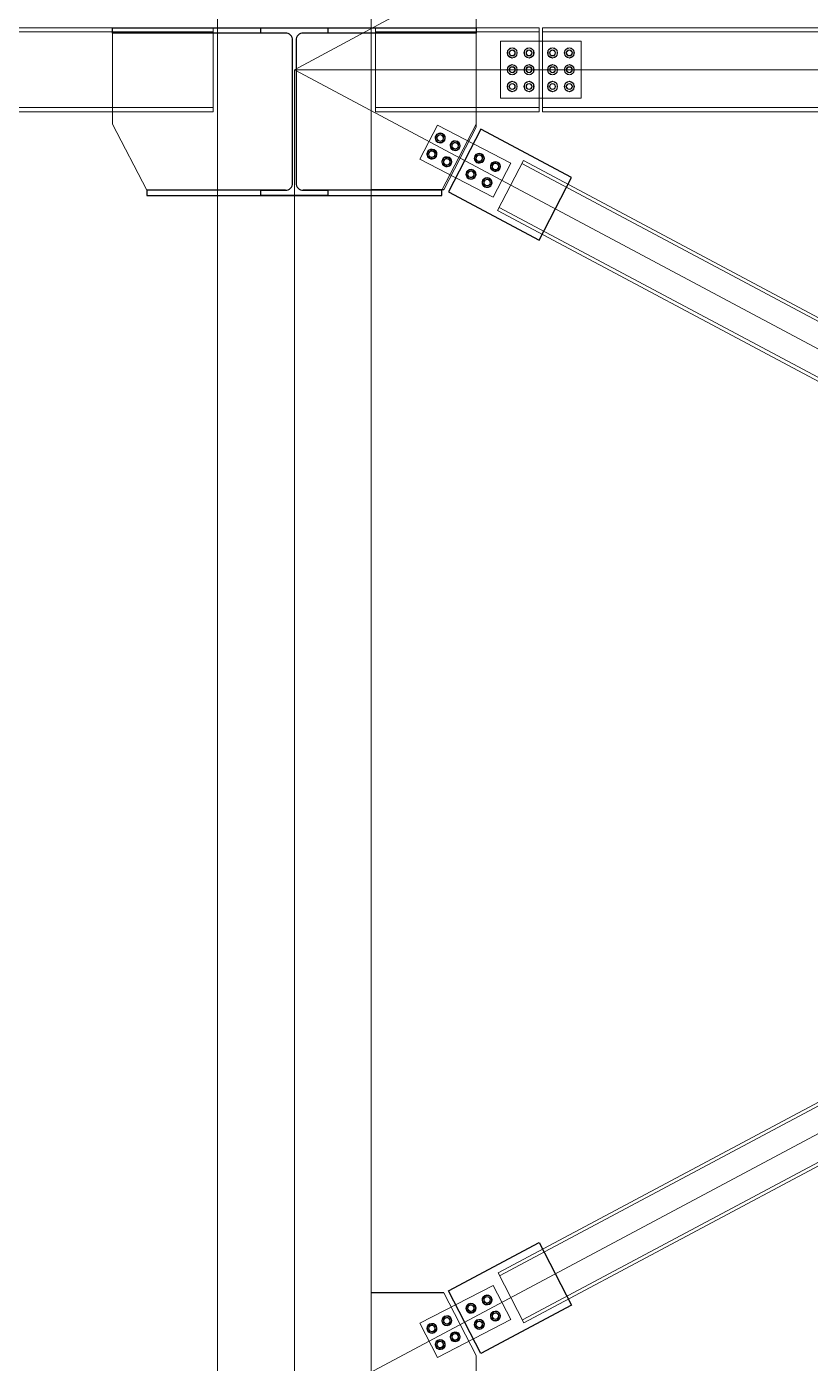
# Model space of a CAD drawing. Header units: millimetres. Extents: x -6949 to 83354, y -55091 to 16861.
# Drawn here: x 14203 to 16536, y -31886 to -27905 of the extents above; entities that cross this region are included whole.
import ezdxf

# ---------------------------------------------------------------- set-up
doc = ezdxf.new("R2010")
doc.units = ezdxf.units.MM
doc.layers.add('A-DETL', color=7, linetype='Continuous', lineweight=18, true_color=0x00a600)
for name, color, linetype, lineweight in [('S-BEAM', 7, 'Continuous', 18), ('S-COLS', 7, 'Continuous', 18), ('S-FSTN', 7, 'Continuous', 18), ('SEZIONI acciaio - Steel sections', 220, 'Continuous', 25)]:
    doc.layers.add(name, color=color, linetype=linetype, lineweight=lineweight)

# ---------------------------------------------------------------- blocks, each defined once
blk = doc.blocks.new('h-wide flange beams - HE260A-419951-Est')
at = {"layer": 'S-BEAM'}
for p, q in [((37258.50108, 4000), (30241.50108, 4000)), ((37258.50108, 4000), (30241.50108, 4000)), ((37258.50108, 3987.5), (30241.50108, 3987.5)), ((37258.50108, 3987.5), (30241.50108, 3987.5)), ((37258.50108, 3987.5), (30241.50108, 3987.5)), ((37258.50108, 3987.5), (37258.50108, 4000)), ((37258.50108, 4000), (37258.50108, 4000)), ((37258.50108, 4000), (37258.50108, 3987.5)), ((37258.50108, 3963.5), (37258.50108, 3987.5)), ((37258.50108, 3987.5), (37258.50108, 3987.5)), ((37258.50108, 3987.5), (37258.50108, 3987.5)), ((37258.50108, 3987.5), (37258.50108, 3963.5)), ((37258.50108, 3786.5), (37258.50108, 3963.5)), ((37258.50108, 3963.5), (37258.50108, 3786.5)), ((37258.50108, 3762.5), (37258.50108, 3786.5)), ((37258.50108, 3786.5), (37258.50108, 3762.5)), ((30241.50108, 3762.5), (37258.50108, 3762.5)), ((30241.50108, 3762.5), (37258.50108, 3762.5)), ((37258.50108, 3762.5), (30241.50108, 3762.5)), ((37258.50108, 3750), (30241.50108, 3750)), ((37258.50108, 3750), (30241.50108, 3750)), ((37258.50108, 3762.5), (37258.50108, 3750)), ((37258.50108, 3750), (37258.50108, 3762.5)), ((37258.50108, 3762.5), (37258.50108, 3762.5)), ((37258.50108, 3762.5), (37258.50108, 3762.5)), ((37258.50108, 3750), (37258.50108, 3750))]:
    blk.add_line(p, q, dxfattribs=at)

msp = doc.modelspace()

# ---------------------------------------------------------------- linework, layer by layer
for points in [[(14973.9, -27924.4), (14459, -27924.4), (14459, -27908.4), (15541, -27908.4), (15541, -27924.4), (15026.1, -27924.4)], [(14973.9, -28392.4), (14560.6, -28392.4), (14560.6, -28408.4), (15439.4, -28408.4), (15439.4, -28392.4), (15026.1, -28392.4)], [(15444.6, -28390.7), (15228.5, -28390.7)], [(15444.6, -31676), (15228.5, -31676)]]:
    msp.add_lwpolyline(points)
for points in [[(15728.4, -28540.8), (15824.8, -28354.2), (15554.7, -28210.2), (15458.4, -28396.8)], [(15728.4, -31525.9), (15824.8, -31712.5), (15554.7, -31856.5), (15458.4, -31669.9)]]:
    msp.add_lwpolyline(points, close=True)
at = {"layer": 'A-DETL'}
for p, q in [((15000, -28033.4), (18750, -26018.4)), ((15000, -32033.4), (22500, -28033.4)), ((15000, -28033.4), (22500, -28033.4)), ((15000, -28033.4), (22500, -32033.4)), ((15000, -35908.4), (15000, -28033.4)), ((22499.5, -28033.4), (15000.5, -28033.4))]:
    msp.add_line(p, q, dxfattribs=at)
at = {"layer": 'S-BEAM'}
for p, q in [((14459, -27920.9), (14459, -27944.9)), ((15241.5, -27920.9), (15241.5, -27908.4)), ((15241.5, -27908.4), (15241.5, -27908.4)), ((15241.5, -27908.4), (15241.5, -27920.9)), ((15241.5, -27920.9), (15241.5, -27908.4)), ((15241.5, -27908.4), (15241.5, -27908.4)), ((15241.5, -27908.4), (15241.5, -27920.9)), ((15728.5, -27908.4), (15241.5, -27908.4)), ((15728.5, -27908.4), (15241.5, -27908.4)), ((15728.5, -27908.4), (15241.5, -27908.4)), ((15728.5, -27908.4), (15241.5, -27908.4)), ((15241.5, -27944.9), (15241.5, -27920.9)), ((15241.5, -27920.9), (15241.5, -27920.9)), ((15241.5, -27920.9), (15241.5, -27920.9)), ((15241.5, -27920.9), (15241.5, -27944.9)), ((15241.5, -27944.9), (15241.5, -27920.9)), ((15241.5, -27920.9), (15241.5, -27920.9)), ((15241.5, -27920.9), (15241.5, -27920.9)), ((15241.5, -27920.9), (15241.5, -27944.9)), ((15728.5, -27920.9), (15241.5, -27920.9)), ((15728.5, -27920.9), (15241.5, -27920.9)), ((15728.5, -27920.9), (15241.5, -27920.9)), ((15728.5, -27920.9), (15241.5, -27920.9)), ((15728.5, -27920.9), (15241.5, -27920.9)), ((15728.5, -27920.9), (15241.5, -27920.9)), ((15541, -27944.9), (15541, -27920.9)), ((15728.5, -28158.4), (15728.5, -27908.4)), ((15738.5, -27908.4), (15738.5, -28158.4)), ((21761.5, -27908.4), (15738.5, -27908.4)), ((21761.5, -27908.4), (15738.5, -27908.4)), ((21761.5, -27908.4), (15738.5, -27908.4)), ((21761.5, -27908.4), (15738.5, -27908.4)), ((21761.5, -27920.9), (15738.5, -27920.9)), ((21761.5, -27920.9), (15738.5, -27920.9)), ((21761.5, -27920.9), (15738.5, -27920.9)), ((21761.5, -27920.9), (15738.5, -27920.9)), ((21761.5, -27920.9), (15738.5, -27920.9)), ((21761.5, -27920.9), (15738.5, -27920.9)), ((14459, -28121.9), (14459, -27944.9)), ((15241.5, -28121.9), (15241.5, -27944.9)), ((15241.5, -27944.9), (15241.5, -28121.9)), ((15241.5, -28121.9), (15241.5, -27944.9)), ((15241.5, -27944.9), (15241.5, -28121.9)), ((15541, -28121.9), (15541, -27944.9)), ((14459, -28121.9), (14459, -28195.7)), ((14459, -28121.9), (14459, -28195.7)), ((15241.5, -28145.9), (15241.5, -28121.9)), ((15241.5, -28121.9), (15241.5, -28145.9)), ((15241.5, -28145.9), (15241.5, -28121.9)), ((15241.5, -28121.9), (15241.5, -28145.9)), ((15541, -28121.9), (15541, -28195.7)), ((15241.5, -28145.9), (15728.5, -28145.9)), ((15241.5, -28145.9), (15241.5, -28145.9)), ((15241.5, -28145.9), (15241.5, -28145.9)), ((15241.5, -28145.9), (15241.5, -28158.4)), ((15241.5, -28158.4), (15241.5, -28145.9)), ((15241.5, -28145.9), (15728.5, -28145.9)), ((15241.5, -28145.9), (15728.5, -28145.9)), ((15241.5, -28145.9), (15241.5, -28145.9)), ((15241.5, -28145.9), (15241.5, -28145.9)), ((15241.5, -28145.9), (15241.5, -28158.4)), ((15241.5, -28158.4), (15241.5, -28145.9)), ((15241.5, -28145.9), (15728.5, -28145.9)), ((15728.5, -28145.9), (15241.5, -28145.9)), ((15728.5, -28145.9), (15241.5, -28145.9)), ((15241.5, -28158.4), (15241.5, -28158.4)), ((15241.5, -28158.4), (15241.5, -28158.4)), ((15728.5, -28158.4), (15241.5, -28158.4)), ((15728.5, -28158.4), (15241.5, -28158.4)), ((15728.5, -28158.4), (15241.5, -28158.4)), ((15728.5, -28158.4), (15241.5, -28158.4)), ((21761.5, -28145.9), (15738.5, -28145.9)), ((21761.5, -28145.9), (15738.5, -28145.9)), ((15738.5, -28145.9), (21761.5, -28145.9)), ((15738.5, -28145.9), (21761.5, -28145.9)), ((15738.5, -28145.9), (21761.5, -28145.9)), ((15738.5, -28145.9), (21761.5, -28145.9)), ((21761.5, -28158.4), (15738.5, -28158.4)), ((21761.5, -28158.4), (15738.5, -28158.4)), ((21761.5, -28158.4), (15738.5, -28158.4)), ((21761.5, -28158.4), (15738.5, -28158.4)), ((14560.6, -28392.4), (14459, -28195.7)), ((15439.4, -28392.4), (15541, -28195.7)), ((15605, -28452.7), (15682, -28303.7)), ((21818, -28303.7), (15606.4, -31616.6)), ((21822.5, -28312.6), (15611, -31625.4)), ((18378.6, -29753.2), (15677.4, -28312.6)), ((18383.2, -29744.3), (15682, -28303.7)), ((15605.1, -28452.6), (18306.3, -29893.3)), ((15609.7, -28443.7), (18310.9, -29884.4)), ((15678.7, -31756.7), (21890.3, -28443.8)), ((15683.4, -31765.5), (21895, -28452.7)), ((15606.4, -31616.6), (15683.4, -31765.5))]:
    msp.add_line(p, q, dxfattribs=at)
for centre, start, end in [((15648.5, -27983.4), 0, 180), ((15698.5, -27983.4), 0, 180), ((15768.5, -27983.4), 0, 180), ((15818.5, -27983.4), 0, 180), ((15648.5, -27983.4), 180, 0), ((15698.5, -27983.4), 180, 0), ((15768.5, -27983.4), 180, 0), ((15818.5, -27983.4), 180, 0), ((15648.5, -28033.4), 0, 180), ((15648.5, -28033.4), 180, 0), ((15698.5, -28033.4), 0, 180), ((15698.5, -28033.4), 180, 0), ((15768.5, -28033.4), 0, 180), ((15768.5, -28033.4), 180, 0), ((15818.5, -28033.4), 0, 180), ((15818.5, -28033.4), 180, 0), ((15648.5, -28083.4), 0, 180), ((15648.5, -28083.4), 180, 0), ((15698.5, -28083.4), 0, 180), ((15698.5, -28083.4), 180, 0), ((15768.5, -28083.4), 0, 180), ((15768.5, -28083.4), 180, 0), ((15818.5, -28083.4), 0, 180), ((15818.5, -28083.4), 180, 0)]:
    msp.add_arc(centre, 9, start, end, dxfattribs=at)
at = {"layer": 'S-COLS'}
for p, q in [((14771.5, -23908.4), (14771.5, -35888.4)), ((15228.5, -35888.4), (15228.5, -23908.4))]:
    msp.add_line(p, q, dxfattribs=at)
at = {"layer": 'S-FSTN'}
for p, q in [((15228.5, -27793.4), (15228.5, -28273.4)), ((15541, -27867.4), (15541, -27908.4)), ((15428.5, -27920.9), (15448.5, -27920.9)), ((15428.5, -27920.9), (15448.5, -27920.9)), ((15463.5, -27908.4), (15433.5, -27908.4)), ((15463.5, -27908.4), (15433.5, -27908.4)), ((15463.5, -27920.9), (15433.5, -27920.9)), ((15463.5, -27920.9), (15433.5, -27920.9)), ((15552.4, -27908.4), (15522.4, -27908.4)), ((15613.5, -28118.4), (15613.5, -27948.4)), ((15613.5, -27948.4), (15853.5, -27948.4)), ((15613.5, -28118.4), (15613.5, -27948.4)), ((15613.5, -27948.4), (15853.5, -27948.4)), ((15635, -27975.6), (15648.5, -27967.8)), ((15635, -27975.6), (15648.5, -27967.8)), ((15635, -27991.2), (15635, -27975.6)), ((15635, -27991.2), (15635, -27975.6)), ((15648.5, -27967.8), (15662, -27975.6)), ((15648.5, -27967.8), (15662, -27975.6)), ((15662, -27975.6), (15662, -27991.2)), ((15662, -27975.6), (15662, -27991.2)), ((15685, -27975.6), (15698.5, -27967.8)), ((15685, -27975.6), (15698.5, -27967.8)), ((15685, -27991.2), (15685, -27975.6)), ((15685, -27991.2), (15685, -27975.6)), ((15698.5, -27967.8), (15712, -27975.6)), ((15698.5, -27967.8), (15712, -27975.6)), ((15712, -27975.6), (15712, -27991.2)), ((15712, -27975.6), (15712, -27991.2)), ((15755, -27975.6), (15768.5, -27967.8)), ((15755, -27975.6), (15768.5, -27967.8)), ((15755, -27991.2), (15755, -27975.6)), ((15755, -27991.2), (15755, -27975.6)), ((15768.5, -27967.8), (15782, -27975.6)), ((15768.5, -27967.8), (15782, -27975.6)), ((15782, -27975.6), (15782, -27991.2)), ((15782, -27975.6), (15782, -27991.2)), ((15805, -27975.6), (15818.5, -27967.8)), ((15805, -27975.6), (15818.5, -27967.8)), ((15805, -27991.2), (15805, -27975.6)), ((15805, -27991.2), (15805, -27975.6)), ((15818.5, -27967.8), (15832, -27975.6)), ((15818.5, -27967.8), (15832, -27975.6)), ((15832, -27975.6), (15832, -27991.2)), ((15832, -27975.6), (15832, -27991.2)), ((15853.5, -27948.4), (15853.5, -28118.4)), ((15853.5, -27948.4), (15853.5, -28118.4)), ((15228.5, -28018.4), (15228.5, -28048.4)), ((15648.5, -27998.9), (15635, -27991.2)), ((15648.5, -27998.9), (15635, -27991.2)), ((15635, -28025.6), (15648.5, -28017.8)), ((15635, -28025.6), (15648.5, -28017.8)), ((15662, -27991.2), (15648.5, -27998.9)), ((15662, -27991.2), (15648.5, -27998.9)), ((15648.5, -28017.8), (15662, -28025.6)), ((15648.5, -28017.8), (15662, -28025.6)), ((15698.5, -27998.9), (15685, -27991.2)), ((15698.5, -27998.9), (15685, -27991.2)), ((15685, -28025.6), (15698.5, -28017.8)), ((15685, -28025.6), (15698.5, -28017.8)), ((15712, -27991.2), (15698.5, -27998.9)), ((15712, -27991.2), (15698.5, -27998.9)), ((15698.5, -28017.8), (15712, -28025.6)), ((15698.5, -28017.8), (15712, -28025.6)), ((15768.5, -27998.9), (15755, -27991.2)), ((15768.5, -27998.9), (15755, -27991.2)), ((15755, -28025.6), (15768.5, -28017.8)), ((15755, -28025.6), (15768.5, -28017.8)), ((15782, -27991.2), (15768.5, -27998.9)), ((15782, -27991.2), (15768.5, -27998.9)), ((15768.5, -28017.8), (15782, -28025.6)), ((15768.5, -28017.8), (15782, -28025.6)), ((15818.5, -27998.9), (15805, -27991.2)), ((15818.5, -27998.9), (15805, -27991.2)), ((15805, -28025.6), (15818.5, -28017.8)), ((15805, -28025.6), (15818.5, -28017.8)), ((15832, -27991.2), (15818.5, -27998.9)), ((15832, -27991.2), (15818.5, -27998.9)), ((15818.5, -28017.8), (15832, -28025.6)), ((15818.5, -28017.8), (15832, -28025.6)), ((15243.5, -28033.4), (15213.5, -28033.4)), ((15635, -28041.2), (15635, -28025.6)), ((15635, -28041.2), (15635, -28025.6)), ((15648.5, -28048.9), (15635, -28041.2)), ((15648.5, -28048.9), (15635, -28041.2)), ((15662, -28041.2), (15648.5, -28048.9)), ((15662, -28041.2), (15648.5, -28048.9)), ((15662, -28025.6), (15662, -28041.2)), ((15662, -28025.6), (15662, -28041.2)), ((15685, -28041.2), (15685, -28025.6)), ((15685, -28041.2), (15685, -28025.6)), ((15698.5, -28048.9), (15685, -28041.2)), ((15698.5, -28048.9), (15685, -28041.2)), ((15712, -28041.2), (15698.5, -28048.9)), ((15712, -28041.2), (15698.5, -28048.9)), ((15712, -28025.6), (15712, -28041.2)), ((15712, -28025.6), (15712, -28041.2)), ((15755, -28041.2), (15755, -28025.6)), ((15755, -28041.2), (15755, -28025.6)), ((15768.5, -28048.9), (15755, -28041.2)), ((15768.5, -28048.9), (15755, -28041.2)), ((15782, -28041.2), (15768.5, -28048.9)), ((15782, -28041.2), (15768.5, -28048.9)), ((15782, -28025.6), (15782, -28041.2)), ((15782, -28025.6), (15782, -28041.2)), ((15805, -28041.2), (15805, -28025.6)), ((15805, -28041.2), (15805, -28025.6)), ((15818.5, -28048.9), (15805, -28041.2)), ((15818.5, -28048.9), (15805, -28041.2)), ((15832, -28041.2), (15818.5, -28048.9)), ((15832, -28041.2), (15818.5, -28048.9)), ((15832, -28025.6), (15832, -28041.2)), ((15832, -28025.6), (15832, -28041.2)), ((15635, -28075.6), (15648.5, -28067.8)), ((15635, -28075.6), (15648.5, -28067.8)), ((15635, -28091.2), (15635, -28075.6)), ((15635, -28091.2), (15635, -28075.6)), ((15648.5, -28098.9), (15635, -28091.2)), ((15648.5, -28098.9), (15635, -28091.2)), ((15648.5, -28067.8), (15662, -28075.6)), ((15648.5, -28067.8), (15662, -28075.6)), ((15662, -28091.2), (15648.5, -28098.9)), ((15662, -28091.2), (15648.5, -28098.9)), ((15662, -28075.6), (15662, -28091.2)), ((15662, -28075.6), (15662, -28091.2)), ((15685, -28075.6), (15698.5, -28067.8)), ((15685, -28075.6), (15698.5, -28067.8)), ((15685, -28091.2), (15685, -28075.6)), ((15685, -28091.2), (15685, -28075.6)), ((15698.5, -28098.9), (15685, -28091.2)), ((15698.5, -28098.9), (15685, -28091.2)), ((15698.5, -28067.8), (15712, -28075.6)), ((15698.5, -28067.8), (15712, -28075.6)), ((15712, -28091.2), (15698.5, -28098.9)), ((15712, -28091.2), (15698.5, -28098.9)), ((15712, -28075.6), (15712, -28091.2)), ((15712, -28075.6), (15712, -28091.2)), ((15755, -28075.6), (15768.5, -28067.8)), ((15755, -28075.6), (15768.5, -28067.8)), ((15755, -28091.2), (15755, -28075.6)), ((15755, -28091.2), (15755, -28075.6)), ((15768.5, -28098.9), (15755, -28091.2)), ((15768.5, -28098.9), (15755, -28091.2)), ((15768.5, -28067.8), (15782, -28075.6)), ((15768.5, -28067.8), (15782, -28075.6)), ((15782, -28091.2), (15768.5, -28098.9)), ((15782, -28091.2), (15768.5, -28098.9)), ((15782, -28075.6), (15782, -28091.2)), ((15782, -28075.6), (15782, -28091.2)), ((15805, -28075.6), (15818.5, -28067.8)), ((15805, -28075.6), (15818.5, -28067.8)), ((15805, -28091.2), (15805, -28075.6)), ((15805, -28091.2), (15805, -28075.6)), ((15818.5, -28098.9), (15805, -28091.2)), ((15818.5, -28098.9), (15805, -28091.2)), ((15818.5, -28067.8), (15832, -28075.6)), ((15818.5, -28067.8), (15832, -28075.6)), ((15832, -28091.2), (15818.5, -28098.9)), ((15832, -28091.2), (15818.5, -28098.9)), ((15832, -28075.6), (15832, -28091.2)), ((15832, -28075.6), (15832, -28091.2)), ((15853.5, -28118.4), (15613.5, -28118.4)), ((15853.5, -28118.4), (15613.5, -28118.4)), ((15448.5, -28145.9), (15428.5, -28145.9)), ((15448.5, -28145.9), (15428.5, -28145.9)), ((15463.5, -28145.9), (15433.5, -28145.9)), ((15463.5, -28145.9), (15433.5, -28145.9)), ((15541, -28204.1), (15541, -28158.4)), ((15425.7, -28198.6), (15373.4, -28299.9)), ((15425.7, -28198.6), (15373.4, -28299.9)), ((15644.2, -28311.5), (15425.7, -28198.6)), ((15644.2, -28311.5), (15425.7, -28198.6)), ((15444.6, -28390.7), (15541, -28204.1)), ((15426.2, -28224.3), (15419.4, -28237.4)), ((15419.4, -28237.4), (15427.3, -28249.9)), ((15419.4, -28237.4), (15419.4, -28237.4)), ((15440.9, -28223.6), (15426.2, -28224.3)), ((15426.2, -28224.3), (15426.2, -28224.3)), ((15427.3, -28249.9), (15442.1, -28249.2)), ((15427.3, -28249.9), (15427.3, -28249.9)), ((15448.9, -28236), (15440.9, -28223.6)), ((15440.9, -28223.6), (15440.9, -28223.6)), ((15442.1, -28249.2), (15448.9, -28236)), ((15442.1, -28249.2), (15442.1, -28249.2)), ((15448.9, -28236), (15448.9, -28236)), ((15470.6, -28247.2), (15463.8, -28260.4)), ((15463.8, -28260.4), (15471.8, -28272.8)), ((15463.8, -28260.4), (15463.8, -28260.4)), ((15485.3, -28246.5), (15470.6, -28247.2)), ((15470.6, -28247.2), (15470.6, -28247.2)), ((15493.3, -28259), (15485.3, -28246.5)), ((15485.3, -28246.5), (15485.3, -28246.5)), ((15485.9, -28230.7), (15485.9, -28230.7)), ((15485.9, -28230.7), (15485.9, -28230.7)), ((15486.5, -28272.1), (15493.3, -28259)), ((15493.3, -28259), (15493.3, -28259)), ((15373.4, -28299.9), (15591.9, -28412.8)), ((15373.4, -28299.9), (15591.9, -28412.8)), ((15401.4, -28272.3), (15394.6, -28285.4)), ((15394.6, -28285.4), (15402.6, -28297.8)), ((15394.6, -28285.4), (15394.6, -28285.4)), ((15416.1, -28271.6), (15401.4, -28272.3)), ((15401.4, -28272.3), (15401.4, -28272.3)), ((15402.6, -28297.8), (15417.3, -28297.1)), ((15402.6, -28297.8), (15402.6, -28297.8)), ((15424.1, -28284), (15416.1, -28271.6)), ((15416.1, -28271.6), (15416.1, -28271.6)), ((15417.3, -28297.1), (15424.1, -28284)), ((15417.3, -28297.1), (15417.3, -28297.1)), ((15424.1, -28284), (15424.1, -28284)), ((15445.8, -28295.2), (15439, -28308.3)), ((15460.6, -28294.5), (15445.8, -28295.2)), ((15445.8, -28295.2), (15445.8, -28295.2)), ((15468.5, -28307), (15460.6, -28294.5)), ((15460.6, -28294.5), (15460.6, -28294.5)), ((15471.8, -28272.8), (15486.5, -28272.1)), ((15471.8, -28272.8), (15471.8, -28272.8)), ((15486.5, -28272.1), (15486.5, -28272.1)), ((15542.5, -28284.4), (15535.8, -28297.5)), ((15535.8, -28297.5), (15543.7, -28310)), ((15535.8, -28297.5), (15535.8, -28297.5)), ((15557.3, -28283.7), (15542.5, -28284.4)), ((15542.5, -28284.4), (15542.5, -28284.4)), ((15565.3, -28296.2), (15557.3, -28283.7)), ((15557.3, -28283.7), (15557.3, -28283.7)), ((15558.5, -28309.3), (15565.3, -28296.2)), ((15565.3, -28296.2), (15565.3, -28296.2)), ((15439, -28308.3), (15447, -28320.8)), ((15439, -28308.3), (15439, -28308.3)), ((15447, -28320.8), (15461.7, -28320.1)), ((15447, -28320.8), (15447, -28320.8)), ((15461.7, -28320.1), (15468.5, -28307)), ((15461.7, -28320.1), (15461.7, -28320.1)), ((15468.5, -28307), (15468.5, -28307)), ((15517.7, -28332.4), (15511, -28345.5)), ((15532.5, -28331.7), (15517.7, -28332.4)), ((15517.7, -28332.4), (15517.7, -28332.4)), ((15540.5, -28344.1), (15532.5, -28331.7)), ((15532.5, -28331.7), (15532.5, -28331.7)), ((15543.7, -28310), (15558.5, -28309.3)), ((15543.7, -28310), (15543.7, -28310)), ((15558.5, -28309.3), (15558.5, -28309.3)), ((15590.5, -28309.2), (15583.7, -28322.3)), ((15583.7, -28322.3), (15591.7, -28334.8)), ((15583.7, -28322.3), (15583.7, -28322.3)), ((15605.3, -28308.5), (15590.5, -28309.2)), ((15590.5, -28309.2), (15590.5, -28309.2)), ((15591.7, -28334.8), (15606.5, -28334.1)), ((15591.7, -28334.8), (15591.7, -28334.8)), ((15591.9, -28412.8), (15644.2, -28311.5)), ((15613.3, -28321), (15605.3, -28308.5)), ((15605.3, -28308.5), (15605.3, -28308.5)), ((15606.5, -28334.1), (15613.3, -28321)), ((15606.5, -28334.1), (15606.5, -28334.1)), ((15613.3, -28321), (15613.3, -28321)), ((15511, -28345.5), (15518.9, -28358)), ((15511, -28345.5), (15511, -28345.5)), ((15518.9, -28358), (15533.7, -28357.3)), ((15518.9, -28358), (15518.9, -28358)), ((15533.7, -28357.3), (15540.5, -28344.1)), ((15533.7, -28357.3), (15533.7, -28357.3)), ((15540.5, -28344.1), (15540.5, -28344.1)), ((15565.7, -28357.2), (15558.9, -28370.3)), ((15558.9, -28370.3), (15566.9, -28382.7)), ((15558.9, -28370.3), (15558.9, -28370.3)), ((15580.5, -28356.5), (15565.7, -28357.2)), ((15565.7, -28357.2), (15565.7, -28357.2)), ((15566.9, -28382.7), (15581.7, -28382.1)), ((15566.9, -28382.7), (15566.9, -28382.7)), ((15373.4, -31766.8), (15591.9, -31653.9)), ((15373.4, -31766.8), (15591.9, -31653.9)), ((15444.6, -31676), (15541, -31862.6)), ((15591.9, -31653.9), (15644.2, -31755.2)), ((15591.9, -31653.9), (15591.9, -31653.9)), ((15591.9, -31653.9), (15644.2, -31755.2)), ((15591.9, -31653.9), (15591.9, -31653.9)), ((15511, -31721.2), (15518.9, -31708.8)), ((15517.7, -31734.3), (15511, -31721.2)), ((15511, -31721.2), (15511, -31721.2)), ((15518.9, -31708.8), (15533.7, -31709.4)), ((15518.9, -31708.8), (15518.9, -31708.8)), ((15540.5, -31722.6), (15532.5, -31735)), ((15533.7, -31709.4), (15540.5, -31722.6)), ((15533.7, -31709.4), (15533.7, -31709.4)), ((15540.5, -31722.6), (15540.5, -31722.6)), ((15558.9, -31696.4), (15566.9, -31684)), ((15565.7, -31709.5), (15558.9, -31696.4)), ((15558.9, -31696.4), (15558.9, -31696.4)), ((15580.5, -31710.2), (15565.7, -31709.5)), ((15565.7, -31709.5), (15565.7, -31709.5)), ((15566.9, -31684), (15581.7, -31684.7)), ((15566.9, -31684), (15566.9, -31684)), ((15588.5, -31697.8), (15580.5, -31710.2)), ((15580.5, -31710.2), (15580.5, -31710.2)), ((15581.7, -31684.7), (15588.5, -31697.8)), ((15581.7, -31684.7), (15581.7, -31684.7)), ((15588.5, -31697.8), (15588.5, -31697.8)), ((15644.2, -31755.2), (15425.7, -31868.1)), ((15644.2, -31755.2), (15425.7, -31868.1)), ((15439, -31758.4), (15447, -31745.9)), ((15445.8, -31771.5), (15439, -31758.4)), ((15439, -31758.4), (15439, -31758.4)), ((15447, -31745.9), (15461.7, -31746.6)), ((15447, -31745.9), (15447, -31745.9)), ((15468.5, -31759.8), (15460.6, -31772.2)), ((15461.7, -31746.6), (15468.5, -31759.8)), ((15461.7, -31746.6), (15461.7, -31746.6)), ((15468.5, -31759.8), (15468.5, -31759.8)), ((15532.5, -31735), (15517.7, -31734.3)), ((15517.7, -31734.3), (15517.7, -31734.3)), ((15532.5, -31735), (15532.5, -31735)), ((15535.8, -31769.2), (15543.7, -31756.7)), ((15543.7, -31756.7), (15558.5, -31757.4)), ((15543.7, -31756.7), (15543.7, -31756.7)), ((15558.5, -31757.4), (15565.3, -31770.5)), ((15558.5, -31757.4), (15558.5, -31757.4)), ((15583.7, -31744.4), (15591.7, -31731.9)), ((15590.5, -31757.5), (15583.7, -31744.4)), ((15583.7, -31744.4), (15583.7, -31744.4)), ((15605.3, -31758.2), (15590.5, -31757.5)), ((15590.5, -31757.5), (15590.5, -31757.5)), ((15591.7, -31731.9), (15606.5, -31732.6)), ((15591.7, -31731.9), (15591.7, -31731.9)), ((15613.3, -31745.8), (15605.3, -31758.2)), ((15605.3, -31758.2), (15605.3, -31758.2)), ((15606.5, -31732.6), (15613.3, -31745.8)), ((15606.5, -31732.6), (15606.5, -31732.6)), ((15613.3, -31745.8), (15613.3, -31745.8)), ((15644.2, -31755.2), (15644.2, -31755.2)), ((15644.2, -31755.2), (15644.2, -31755.2)), ((15425.7, -31868.1), (15373.4, -31766.8)), ((15425.7, -31868.1), (15373.4, -31766.8)), ((15394.6, -31781.3), (15402.6, -31768.9)), ((15401.4, -31794.5), (15394.6, -31781.3)), ((15394.6, -31781.3), (15394.6, -31781.3)), ((15416.1, -31795.1), (15401.4, -31794.5)), ((15401.4, -31794.5), (15401.4, -31794.5)), ((15402.6, -31768.9), (15417.3, -31769.6)), ((15402.6, -31768.9), (15402.6, -31768.9)), ((15424.1, -31782.7), (15416.1, -31795.1)), ((15416.1, -31795.1), (15416.1, -31795.1)), ((15417.3, -31769.6), (15424.1, -31782.7)), ((15417.3, -31769.6), (15417.3, -31769.6)), ((15424.1, -31782.7), (15424.1, -31782.7)), ((15460.6, -31772.2), (15445.8, -31771.5)), ((15445.8, -31771.5), (15445.8, -31771.5)), ((15460.6, -31772.2), (15460.6, -31772.2)), ((15463.8, -31806.3), (15471.8, -31793.9)), ((15471.8, -31793.9), (15486.5, -31794.6)), ((15471.8, -31793.9), (15471.8, -31793.9)), ((15486.5, -31794.6), (15493.3, -31807.7)), ((15486.5, -31794.6), (15486.5, -31794.6)), ((15542.5, -31782.3), (15535.8, -31769.2)), ((15535.8, -31769.2), (15535.8, -31769.2)), ((15557.3, -31783), (15542.5, -31782.3)), ((15542.5, -31782.3), (15542.5, -31782.3)), ((15565.3, -31770.5), (15557.3, -31783)), ((15557.3, -31783), (15557.3, -31783)), ((15565.3, -31770.5), (15565.3, -31770.5)), ((15419.4, -31829.3), (15427.3, -31816.9)), ((15426.2, -31842.4), (15419.4, -31829.3)), ((15419.4, -31829.3), (15419.4, -31829.3)), ((15440.9, -31843.1), (15426.2, -31842.4)), ((15426.2, -31842.4), (15426.2, -31842.4)), ((15427.3, -31816.9), (15442.1, -31817.5)), ((15427.3, -31816.9), (15427.3, -31816.9)), ((15448.9, -31830.7), (15440.9, -31843.1)), ((15442.1, -31817.5), (15448.9, -31830.7)), ((15442.1, -31817.5), (15442.1, -31817.5)), ((15448.9, -31830.7), (15448.9, -31830.7)), ((15470.6, -31819.5), (15463.8, -31806.3)), ((15463.8, -31806.3), (15463.8, -31806.3)), ((15485.3, -31820.2), (15470.6, -31819.5)), ((15470.6, -31819.5), (15470.6, -31819.5)), ((15493.3, -31807.7), (15485.3, -31820.2)), ((15485.3, -31820.2), (15485.3, -31820.2)), ((15485.9, -31836), (15485.9, -31836)), ((15485.9, -31836), (15485.9, -31836)), ((15493.3, -31807.7), (15493.3, -31807.7)), ((15440.9, -31843.1), (15440.9, -31843.1)), ((15541, -31862.6), (15541, -31908.4))]:
    msp.add_line(p, q, dxfattribs=at)
for centre, radius, start, end in [((15648.5, -27983.4), 15, 0, 180), ((15648.5, -27983.4), 15, 0, 180), ((15648.5, -27983.4), 9, 0, 180), ((15648.5, -27983.4), 9, 0, 180), ((15648.5, -27983.4), 8, 0, 180), ((15648.5, -27983.4), 8, 0, 180), ((15698.5, -27983.4), 15, 0, 180), ((15698.5, -27983.4), 15, 0, 180), ((15698.5, -27983.4), 9, 0, 180), ((15698.5, -27983.4), 9, 0, 180), ((15698.5, -27983.4), 8, 0, 180), ((15698.5, -27983.4), 8, 0, 180), ((15768.5, -27983.4), 15, 0, 180), ((15768.5, -27983.4), 15, 0, 180), ((15768.5, -27983.4), 9, 0, 180), ((15768.5, -27983.4), 9, 0, 180), ((15768.5, -27983.4), 8, 0, 180), ((15768.5, -27983.4), 8, 0, 180), ((15818.5, -27983.4), 15, 0, 180), ((15818.5, -27983.4), 15, 0, 180), ((15818.5, -27983.4), 9, 0, 180), ((15818.5, -27983.4), 9, 0, 180), ((15818.5, -27983.4), 8, 0, 180), ((15818.5, -27983.4), 8, 0, 180), ((15648.5, -27983.4), 15, 180, 0), ((15648.5, -27983.4), 15, 180, 0), ((15648.5, -28033.4), 15, 0, 180), ((15648.5, -28033.4), 15, 0, 180), ((15648.5, -27983.4), 9, 180, 0), ((15648.5, -27983.4), 9, 180, 0), ((15648.5, -27983.4), 8, 180, 0), ((15648.5, -27983.4), 8, 180, 0), ((15698.5, -27983.4), 15, 180, 0), ((15698.5, -27983.4), 15, 180, 0), ((15698.5, -28033.4), 15, 0, 180), ((15698.5, -28033.4), 15, 0, 180), ((15698.5, -27983.4), 9, 180, 0), ((15698.5, -27983.4), 9, 180, 0), ((15698.5, -27983.4), 8, 180, 0), ((15698.5, -27983.4), 8, 180, 0), ((15768.5, -27983.4), 15, 180, 0), ((15768.5, -27983.4), 15, 180, 0), ((15768.5, -28033.4), 15, 0, 180), ((15768.5, -28033.4), 15, 0, 180), ((15768.5, -27983.4), 9, 180, 0), ((15768.5, -27983.4), 9, 180, 0), ((15768.5, -27983.4), 8, 180, 0), ((15768.5, -27983.4), 8, 180, 0), ((15818.5, -27983.4), 15, 180, 0), ((15818.5, -27983.4), 15, 180, 0), ((15818.5, -28033.4), 15, 0, 180), ((15818.5, -28033.4), 15, 0, 180), ((15818.5, -27983.4), 9, 180, 0), ((15818.5, -27983.4), 9, 180, 0), ((15818.5, -27983.4), 8, 180, 0), ((15818.5, -27983.4), 8, 180, 0), ((15648.5, -28033.4), 15, 180, 0), ((15648.5, -28033.4), 15, 180, 0), ((15648.5, -28033.4), 9, 0, 180), ((15648.5, -28033.4), 9, 0, 180), ((15648.5, -28033.4), 9, 180, 0), ((15648.5, -28033.4), 9, 180, 0), ((15648.5, -28033.4), 8, 0, 180), ((15648.5, -28033.4), 8, 0, 180), ((15648.5, -28033.4), 8, 180, 0), ((15648.5, -28033.4), 8, 180, 0), ((15698.5, -28033.4), 15, 180, 0), ((15698.5, -28033.4), 15, 180, 0), ((15698.5, -28033.4), 9, 0, 180), ((15698.5, -28033.4), 9, 0, 180), ((15698.5, -28033.4), 9, 180, 0), ((15698.5, -28033.4), 9, 180, 0), ((15698.5, -28033.4), 8, 0, 180), ((15698.5, -28033.4), 8, 0, 180), ((15698.5, -28033.4), 8, 180, 0), ((15698.5, -28033.4), 8, 180, 0), ((15768.5, -28033.4), 15, 180, 0), ((15768.5, -28033.4), 15, 180, 0), ((15768.5, -28033.4), 9, 0, 180), ((15768.5, -28033.4), 9, 0, 180), ((15768.5, -28033.4), 9, 180, 0), ((15768.5, -28033.4), 9, 180, 0), ((15768.5, -28033.4), 8, 0, 180), ((15768.5, -28033.4), 8, 0, 180), ((15768.5, -28033.4), 8, 180, 0), ((15768.5, -28033.4), 8, 180, 0), ((15818.5, -28033.4), 15, 180, 0), ((15818.5, -28033.4), 15, 180, 0), ((15818.5, -28033.4), 9, 0, 180), ((15818.5, -28033.4), 9, 0, 180), ((15818.5, -28033.4), 9, 180, 0), ((15818.5, -28033.4), 9, 180, 0), ((15818.5, -28033.4), 8, 0, 180), ((15818.5, -28033.4), 8, 0, 180), ((15818.5, -28033.4), 8, 180, 0), ((15818.5, -28033.4), 8, 180, 0), ((15648.5, -28083.4), 15, 0, 180), ((15648.5, -28083.4), 15, 0, 180), ((15648.5, -28083.4), 15, 180, 0), ((15648.5, -28083.4), 15, 180, 0), ((15648.5, -28083.4), 9, 0, 180), ((15648.5, -28083.4), 9, 0, 180), ((15648.5, -28083.4), 9, 180, 0), ((15648.5, -28083.4), 9, 180, 0), ((15648.5, -28083.4), 8, 0, 180), ((15648.5, -28083.4), 8, 0, 180), ((15648.5, -28083.4), 8, 180, 0), ((15648.5, -28083.4), 8, 180, 0), ((15698.5, -28083.4), 15, 0, 180), ((15698.5, -28083.4), 15, 0, 180), ((15698.5, -28083.4), 15, 180, 0), ((15698.5, -28083.4), 15, 180, 0), ((15698.5, -28083.4), 9, 0, 180), ((15698.5, -28083.4), 9, 0, 180), ((15698.5, -28083.4), 9, 180, 0), ((15698.5, -28083.4), 9, 180, 0), ((15698.5, -28083.4), 8, 0, 180), ((15698.5, -28083.4), 8, 0, 180), ((15698.5, -28083.4), 8, 180, 0), ((15698.5, -28083.4), 8, 180, 0), ((15768.5, -28083.4), 15, 0, 180), ((15768.5, -28083.4), 15, 0, 180), ((15768.5, -28083.4), 15, 180, 0), ((15768.5, -28083.4), 15, 180, 0), ((15768.5, -28083.4), 9, 0, 180), ((15768.5, -28083.4), 9, 0, 180), ((15768.5, -28083.4), 9, 180, 0), ((15768.5, -28083.4), 9, 180, 0), ((15768.5, -28083.4), 8, 0, 180), ((15768.5, -28083.4), 8, 0, 180), ((15768.5, -28083.4), 8, 180, 0), ((15768.5, -28083.4), 8, 180, 0), ((15818.5, -28083.4), 15, 0, 180), ((15818.5, -28083.4), 15, 0, 180), ((15818.5, -28083.4), 15, 180, 0), ((15818.5, -28083.4), 15, 180, 0), ((15818.5, -28083.4), 9, 0, 180), ((15818.5, -28083.4), 9, 0, 180), ((15818.5, -28083.4), 9, 180, 0), ((15818.5, -28083.4), 9, 180, 0), ((15818.5, -28083.4), 8, 0, 180), ((15818.5, -28083.4), 8, 0, 180), ((15818.5, -28083.4), 8, 180, 0), ((15818.5, -28083.4), 8, 180, 0), ((15434.1, -28236.7), 15, 152.6761, 332.6761), ((15434.1, -28236.7), 13.5, 152.6761, 332.6761), ((15434.1, -28236.7), 15, 332.6761, 152.6761), ((15434.1, -28236.7), 13.5, 332.6761, 152.6761), ((15434.1, -28236.7), 10, 152.6761, 332.6761), ((15434.1, -28236.7), 10, 152.6761, 332.6761), ((15434.1, -28236.7), 10, 152.6761, 332.6761), ((15434.1, -28236.7), 9, 152.6761, 332.6761), ((15434.1, -28236.7), 9, 152.6761, 332.6761), ((15434.1, -28236.7), 10, 332.6761, 152.6761), ((15434.1, -28236.7), 10, 332.6761, 152.6761), ((15434.1, -28236.7), 10, 332.6761, 152.6761), ((15434.1, -28236.7), 9, 332.6761, 152.6761), ((15434.1, -28236.7), 9, 332.6761, 152.6761), ((15478.6, -28259.7), 15, 152.6761, 332.6761), ((15478.6, -28259.7), 13.5, 152.6761, 332.6761), ((15478.6, -28259.7), 15, 332.6761, 152.6761), ((15478.6, -28259.7), 13.5, 332.6761, 152.6761), ((15478.6, -28259.7), 10, 152.6761, 332.6761), ((15478.6, -28259.7), 10, 152.6761, 332.6761), ((15478.6, -28259.7), 10, 152.6761, 332.6761), ((15478.6, -28259.7), 9, 152.6761, 332.6761), ((15478.6, -28259.7), 9, 152.6761, 332.6761), ((15478.6, -28259.7), 10, 332.6761, 152.6761), ((15478.6, -28259.7), 10, 332.6761, 152.6761), ((15478.6, -28259.7), 10, 332.6761, 152.6761), ((15478.6, -28259.7), 9, 332.6761, 152.6761), ((15478.6, -28259.7), 9, 332.6761, 152.6761), ((15409.3, -28284.7), 15, 152.6761, 332.6761), ((15409.3, -28284.7), 13.5, 152.6761, 332.6761), ((15409.3, -28284.7), 15, 332.6761, 152.6761), ((15409.3, -28284.7), 13.5, 332.6761, 152.6761), ((15409.3, -28284.7), 10, 152.6761, 332.6761), ((15409.3, -28284.7), 10, 152.6761, 332.6761), ((15409.3, -28284.7), 10, 152.6761, 332.6761), ((15409.3, -28284.7), 9, 152.6761, 332.6761), ((15409.3, -28284.7), 9, 152.6761, 332.6761), ((15409.3, -28284.7), 10, 332.6761, 152.6761), ((15409.3, -28284.7), 10, 332.6761, 152.6761), ((15409.3, -28284.7), 10, 332.6761, 152.6761), ((15409.3, -28284.7), 9, 332.6761, 152.6761), ((15409.3, -28284.7), 9, 332.6761, 152.6761), ((15453.8, -28307.6), 15, 332.6761, 152.6761), ((15453.8, -28307.6), 13.5, 332.6761, 152.6761), ((15453.8, -28307.6), 10, 332.6761, 152.6761), ((15453.8, -28307.6), 10, 332.6761, 152.6761), ((15453.8, -28307.6), 10, 332.6761, 152.6761), ((15453.8, -28307.6), 9, 332.6761, 152.6761), ((15453.8, -28307.6), 9, 332.6761, 152.6761), ((15550.5, -28296.9), 15, 152.6761, 332.6761), ((15550.5, -28296.9), 13.5, 152.6761, 332.6761), ((15550.5, -28296.9), 15, 332.6761, 152.6761), ((15550.5, -28296.9), 13.5, 332.6761, 152.6761), ((15550.5, -28296.9), 10, 152.6761, 332.6761), ((15550.5, -28296.9), 10, 152.6761, 332.6761), ((15550.5, -28296.9), 10, 152.6761, 332.6761), ((15550.5, -28296.9), 9, 152.6761, 332.6761), ((15550.5, -28296.9), 9, 152.6761, 332.6761), ((15550.5, -28296.9), 10, 332.6761, 152.6761), ((15550.5, -28296.9), 10, 332.6761, 152.6761), ((15550.5, -28296.9), 10, 332.6761, 152.6761), ((15550.5, -28296.9), 9, 332.6761, 152.6761), ((15550.5, -28296.9), 9, 332.6761, 152.6761), ((15453.8, -28307.6), 15, 152.6761, 332.6761), ((15453.8, -28307.6), 13.5, 152.6761, 332.6761), ((15453.8, -28307.6), 10, 152.6761, 332.6761), ((15453.8, -28307.6), 10, 152.6761, 332.6761), ((15453.8, -28307.6), 10, 152.6761, 332.6761), ((15453.8, -28307.6), 9, 152.6761, 332.6761), ((15453.8, -28307.6), 9, 152.6761, 332.6761), ((15525.7, -28344.8), 15, 152.6761, 332.6761), ((15525.7, -28344.8), 13.5, 152.6761, 332.6761), ((15525.7, -28344.8), 15, 332.6761, 152.6761), ((15525.7, -28344.8), 13.5, 332.6761, 152.6761), ((15525.7, -28344.8), 10, 152.6761, 332.6761), ((15525.7, -28344.8), 10, 152.6761, 332.6761), ((15525.7, -28344.8), 10, 152.6761, 332.6761), ((15525.7, -28344.8), 10, 332.6761, 152.6761), ((15525.7, -28344.8), 10, 332.6761, 152.6761), ((15525.7, -28344.8), 10, 332.6761, 152.6761), ((15525.7, -28344.8), 9, 332.6761, 152.6761), ((15525.7, -28344.8), 9, 332.6761, 152.6761), ((15598.5, -28321.6), 15, 152.6761, 332.6761), ((15598.5, -28321.6), 13.5, 152.6761, 332.6761), ((15598.5, -28321.6), 15, 332.6761, 152.6761), ((15598.5, -28321.6), 13.5, 332.6761, 152.6761), ((15598.5, -28321.6), 10, 152.6761, 332.6761), ((15598.5, -28321.6), 10, 152.6761, 332.6761), ((15598.5, -28321.6), 10, 152.6761, 332.6761), ((15598.5, -28321.6), 9, 152.6761, 332.6761), ((15598.5, -28321.6), 9, 152.6761, 332.6761), ((15598.5, -28321.6), 10, 332.6761, 152.6761), ((15598.5, -28321.6), 10, 332.6761, 152.6761), ((15598.5, -28321.6), 10, 332.6761, 152.6761), ((15598.5, -28321.6), 9, 332.6761, 152.6761), ((15598.5, -28321.6), 9, 332.6761, 152.6761), ((15525.7, -28344.8), 9, 152.6761, 332.6761), ((15525.7, -28344.8), 9, 152.6761, 332.6761), ((15573.7, -28369.6), 15, 152.6761, 332.6761), ((15573.7, -28369.6), 13.5, 152.6761, 332.6761), ((15573.7, -28369.6), 15, 332.6761, 152.6761), ((15573.7, -28369.6), 13.5, 332.6761, 152.6761), ((15573.7, -28369.6), 10, 152.6761, 332.6761), ((15573.7, -28369.6), 10, 152.6761, 332.6761), ((15573.7, -28369.6), 10, 152.6761, 332.6761), ((15573.7, -28369.6), 9, 152.6761, 332.6761), ((15573.7, -28369.6), 9, 152.6761, 332.6761), ((15573.7, -28369.6), 10, 332.6761, 152.6761), ((15573.7, -28369.6), 10, 332.6761, 152.6761), ((15573.7, -28369.6), 10, 332.6761, 152.6761), ((15573.7, -28369.6), 9, 332.6761, 152.6761), ((15573.7, -28369.6), 9, 332.6761, 152.6761), ((15573.7, -31697.1), 15, 27.3239, 207.3239), ((15573.7, -31697.1), 13.5, 27.3239, 207.3239), ((15525.7, -31721.9), 15, 27.3239, 207.3239), ((15525.7, -31721.9), 13.5, 27.3239, 207.3239), ((15525.7, -31721.9), 15, 207.3239, 27.3239), ((15525.7, -31721.9), 13.5, 207.3239, 27.3239), ((15525.7, -31721.9), 10, 27.3239, 207.3239), ((15525.7, -31721.9), 10, 27.3239, 207.3239), ((15525.7, -31721.9), 10, 27.3239, 207.3239), ((15525.7, -31721.9), 9, 27.3239, 207.3239), ((15525.7, -31721.9), 9, 27.3239, 207.3239), ((15525.7, -31721.9), 10, 207.3239, 27.3239), ((15525.7, -31721.9), 10, 207.3239, 27.3239), ((15525.7, -31721.9), 10, 207.3239, 27.3239), ((15525.7, -31721.9), 9, 207.3239, 27.3239), ((15525.7, -31721.9), 9, 207.3239, 27.3239), ((15573.7, -31697.1), 15, 207.3239, 27.3239), ((15573.7, -31697.1), 13.5, 207.3239, 27.3239), ((15573.7, -31697.1), 10, 27.3239, 207.3239), ((15573.7, -31697.1), 10, 27.3239, 207.3239), ((15573.7, -31697.1), 10, 27.3239, 207.3239), ((15573.7, -31697.1), 9, 27.3239, 207.3239), ((15573.7, -31697.1), 9, 27.3239, 207.3239), ((15573.7, -31697.1), 10, 207.3239, 27.3239), ((15573.7, -31697.1), 10, 207.3239, 27.3239), ((15573.7, -31697.1), 10, 207.3239, 27.3239), ((15573.7, -31697.1), 9, 207.3239, 27.3239), ((15573.7, -31697.1), 9, 207.3239, 27.3239), ((15453.8, -31759.1), 15, 27.3239, 207.3239), ((15453.8, -31759.1), 13.5, 27.3239, 207.3239), ((15453.8, -31759.1), 15, 207.3239, 27.3239), ((15453.8, -31759.1), 13.5, 207.3239, 27.3239), ((15453.8, -31759.1), 10, 27.3239, 207.3239), ((15453.8, -31759.1), 10, 27.3239, 207.3239), ((15453.8, -31759.1), 10, 27.3239, 207.3239), ((15453.8, -31759.1), 9, 27.3239, 207.3239), ((15453.8, -31759.1), 9, 27.3239, 207.3239), ((15453.8, -31759.1), 10, 207.3239, 27.3239), ((15453.8, -31759.1), 10, 207.3239, 27.3239), ((15453.8, -31759.1), 10, 207.3239, 27.3239), ((15453.8, -31759.1), 9, 207.3239, 27.3239), ((15453.8, -31759.1), 9, 207.3239, 27.3239), ((15550.5, -31769.9), 15, 27.3239, 207.3239), ((15550.5, -31769.9), 13.5, 27.3239, 207.3239), ((15550.5, -31769.9), 15, 207.3239, 27.3239), ((15550.5, -31769.9), 10, 27.3239, 207.3239), ((15550.5, -31769.9), 10, 27.3239, 207.3239), ((15550.5, -31769.9), 10, 27.3239, 207.3239), ((15550.5, -31769.9), 9, 27.3239, 207.3239), ((15550.5, -31769.9), 9, 27.3239, 207.3239), ((15598.5, -31745.1), 15, 27.3239, 207.3239), ((15598.5, -31745.1), 13.5, 27.3239, 207.3239), ((15598.5, -31745.1), 15, 207.3239, 27.3239), ((15598.5, -31745.1), 13.5, 207.3239, 27.3239), ((15598.5, -31745.1), 10, 27.3239, 207.3239), ((15598.5, -31745.1), 10, 27.3239, 207.3239), ((15598.5, -31745.1), 10, 27.3239, 207.3239), ((15598.5, -31745.1), 9, 27.3239, 207.3239), ((15598.5, -31745.1), 9, 27.3239, 207.3239), ((15598.5, -31745.1), 10, 207.3239, 27.3239), ((15598.5, -31745.1), 10, 207.3239, 27.3239), ((15598.5, -31745.1), 10, 207.3239, 27.3239), ((15598.5, -31745.1), 9, 207.3239, 27.3239), ((15598.5, -31745.1), 9, 207.3239, 27.3239), ((15409.3, -31782), 15, 27.3239, 207.3239), ((15409.3, -31782), 13.5, 27.3239, 207.3239), ((15409.3, -31782), 15, 207.3239, 27.3239), ((15409.3, -31782), 13.5, 207.3239, 27.3239), ((15409.3, -31782), 10, 27.3239, 207.3239), ((15409.3, -31782), 10, 27.3239, 207.3239), ((15409.3, -31782), 10, 27.3239, 207.3239), ((15409.3, -31782), 9, 27.3239, 207.3239), ((15409.3, -31782), 9, 27.3239, 207.3239), ((15409.3, -31782), 10, 207.3239, 27.3239), ((15409.3, -31782), 10, 207.3239, 27.3239), ((15409.3, -31782), 10, 207.3239, 27.3239), ((15409.3, -31782), 9, 207.3239, 27.3239), ((15409.3, -31782), 9, 207.3239, 27.3239), ((15478.6, -31807), 15, 27.3239, 207.3239), ((15478.6, -31807), 13.5, 27.3239, 207.3239), ((15478.6, -31807), 15, 207.3239, 27.3239), ((15478.6, -31807), 13.5, 207.3239, 27.3239), ((15478.6, -31807), 10, 27.3239, 207.3239), ((15478.6, -31807), 10, 27.3239, 207.3239), ((15478.6, -31807), 10, 27.3239, 207.3239), ((15478.6, -31807), 9, 27.3239, 207.3239), ((15478.6, -31807), 9, 27.3239, 207.3239), ((15478.6, -31807), 10, 207.3239, 27.3239), ((15478.6, -31807), 10, 207.3239, 27.3239), ((15478.6, -31807), 10, 207.3239, 27.3239), ((15478.6, -31807), 9, 207.3239, 27.3239), ((15478.6, -31807), 9, 207.3239, 27.3239), ((15550.5, -31769.9), 13.5, 207.3239, 27.3239), ((15550.5, -31769.9), 10, 207.3239, 27.3239), ((15550.5, -31769.9), 10, 207.3239, 27.3239), ((15550.5, -31769.9), 10, 207.3239, 27.3239), ((15550.5, -31769.9), 9, 207.3239, 27.3239), ((15550.5, -31769.9), 9, 207.3239, 27.3239), ((15434.1, -31830), 15, 27.3239, 207.3239), ((15434.1, -31830), 13.5, 27.3239, 207.3239), ((15434.1, -31830), 15, 207.3239, 27.3239), ((15434.1, -31830), 13.5, 207.3239, 27.3239), ((15434.1, -31830), 10, 27.3239, 207.3239), ((15434.1, -31830), 10, 27.3239, 207.3239), ((15434.1, -31830), 10, 27.3239, 207.3239), ((15434.1, -31830), 9, 27.3239, 207.3239), ((15434.1, -31830), 9, 27.3239, 207.3239), ((15434.1, -31830), 10, 207.3239, 27.3239), ((15434.1, -31830), 10, 207.3239, 27.3239), ((15434.1, -31830), 10, 207.3239, 27.3239), ((15434.1, -31830), 9, 207.3239, 27.3239), ((15434.1, -31830), 9, 207.3239, 27.3239)]:
    msp.add_arc(centre, radius, start, end, dxfattribs=at)
at = {"layer": 'SEZIONI acciaio - Steel sections'}
msp.add_lwpolyline([(14900, -27908.4), (15100, -27908.4), (15100, -27924.4), (15026.1, -27924.4, 0.414214), (15005.1, -27945.4), (15005.1, -28371.4, 0.414214), (15026.1, -28392.4), (15100, -28392.4), (15100, -28408.4), (14900, -28408.4), (14900, -28392.4), (14973.9, -28392.4, 0.414214), (14994.9, -28371.4), (14994.9, -27945.4, 0.414214), (14973.9, -27924.4), (14900, -27924.4)], format="xyb", close=True, dxfattribs=at)

# ---------------------------------------------------------------- block references
at = {"layer": 'S-BEAM'}
msp.add_blockref('h-wide flange beams - HE260A-419951-Est', (-22500, -31908.4), dxfattribs=at)
msp.add_blockref('h-wide flange beams - HE260A-419951-Est', (-22500, -31908.4), dxfattribs=at)
msp.add_blockref('h-wide flange beams - HE260A-419951-Est', (-22500, -31908.4), dxfattribs=at)
msp.add_blockref('h-wide flange beams - HE260A-419951-Est', (-22500, -31908.4), dxfattribs=at)

doc.saveas('drawing.dxf')
